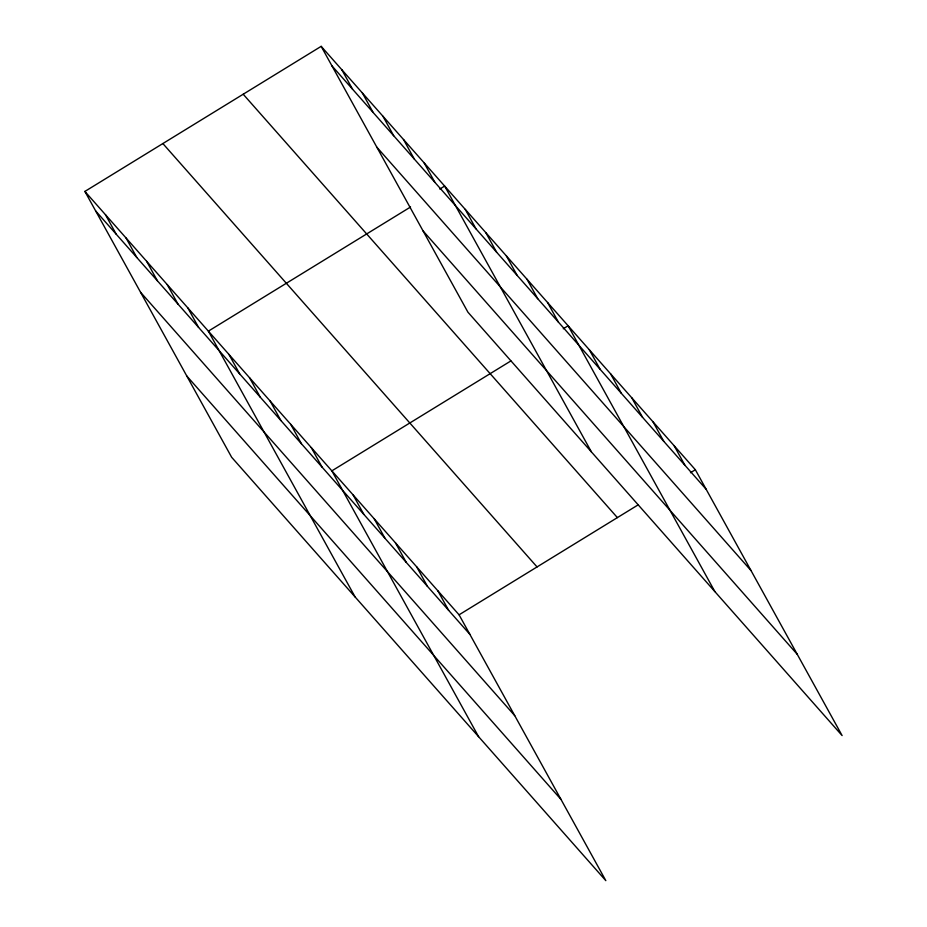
<?xml version="1.0" encoding="UTF-8"?>
<svg xmlns="http://www.w3.org/2000/svg" width="927" height="927" viewBox="0 0 927 927"><rect width="100%" height="100%" fill="white"/><g stroke="black" fill="none" stroke-linecap="round" stroke-linejoin="round"><path stroke-width="1.39" d="M84.89 191.425L459.074 614.81L605.829 880.65L231.646 457.266L84.89 191.425L321.171 46.35L695.354 469.734L842.11 735.574L467.926 312.19L321.171 46.35M410.545 207.011L208.366 331.148L355.122 596.988M439.78 189.062L444.659 186.072L591.403 451.901M510.87 360.939L331.854 470.858L478.599 736.698M563.268 328.772L568.135 325.783L714.891 591.623M459.074 614.81L638.1 504.891M690.488 472.724L695.354 469.734M331.959 65.887L706.142 489.271M376.825 147.173L751.009 570.557M423.06 230.916L797.243 654.3M243.198 94.23L617.382 517.614M162.862 143.546L537.046 566.93M95.678 210.962L469.862 634.346M140.545 292.248L514.728 715.632M186.767 375.991L560.951 799.375M674.161 445.736L684.937 465.284M652.956 421.75L663.744 441.287M631.75 397.753L642.538 417.301M610.545 373.766L621.333 393.303M589.34 349.78L600.128 369.317M547.556 302.492L558.344 322.04M526.976 279.212L537.764 298.749M506.397 255.922L517.185 275.47M485.818 232.642L496.605 252.179M465.238 209.351L476.026 228.888M424.079 162.781L434.867 182.318M403.5 139.49L414.288 159.038M382.921 116.211L393.697 135.748M362.341 92.92L373.118 112.457M341.75 69.641L352.538 89.177M437.868 590.823L448.656 610.36M416.663 566.826L427.451 586.362M395.458 542.84L406.246 562.376M374.253 518.842L385.041 538.378M353.06 494.856L363.836 514.392M311.275 447.579L322.051 467.115M290.696 424.288L301.472 443.824M270.105 400.997L280.893 420.545M249.525 377.718L260.313 397.254M228.946 354.427L239.734 373.963M187.787 307.857L198.575 327.393M167.208 284.566L177.996 304.114M146.628 261.287L157.416 280.823M126.049 237.996L136.837 257.544M105.469 214.716L116.257 234.253"/></g></svg>
